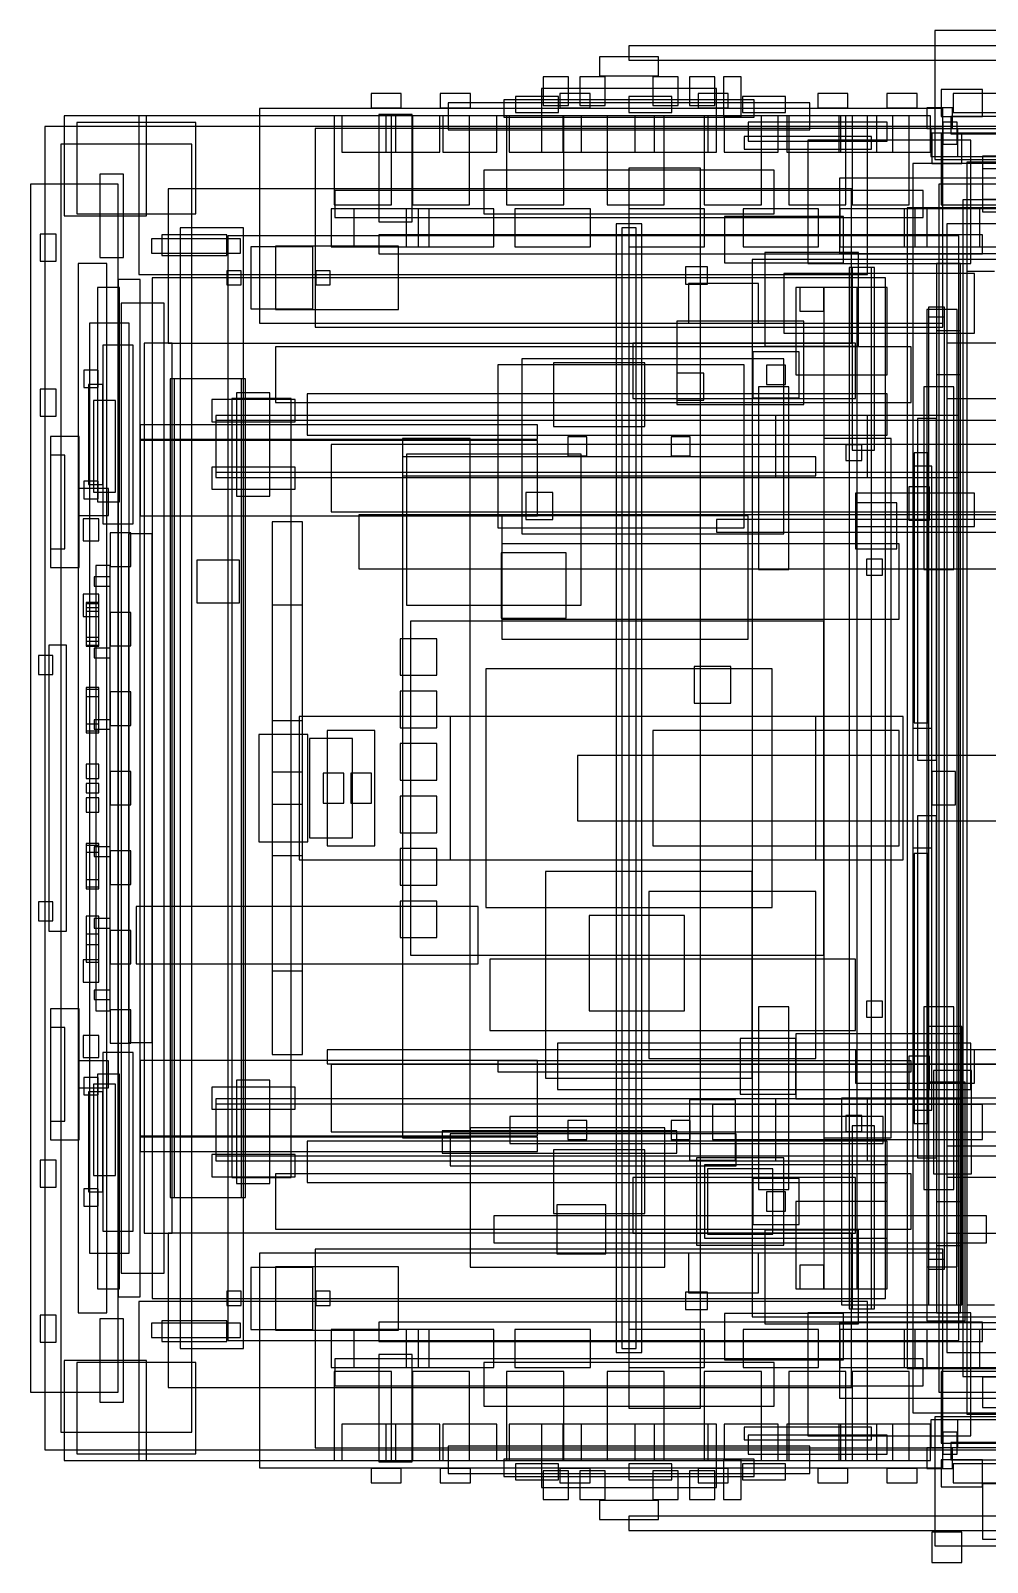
# Model space of a CAD drawing. Header units: millimetres. Extents: x -18 to 5970, y -974 to 4490.
# Drawn here: x -18 to 1186, y -974 to 953 of the extents above; entities that cross this region are included whole.
import ezdxf

# ---------------------------------------------------------------- set-up
doc = ezdxf.new("R2010")
doc.units = ezdxf.units.MM

msp = doc.modelspace()

# ---------------------------------------------------------------- linework, layer by layer
at = {"layer": 'BODY'}
for p, q in [((1250, 953), (1120, 953)), ((1120, 953), (1120, 791)), ((1130, 855), (270, 855)), ((270, 855), (270, 585)), ((1142, 856), (1110, 856)), ((1110, 856), (1110, 830)), ((1142, 856), (1110, 856)), ((1110, 856), (1110, 830)), ((1142, 856), (1110, 856)), ((1110, 856), (1110, 830)), ((1142, 856), (1110, 856)), ((1110, 856), (1110, 830)), ((1130, 585), (1130, 855)), ((1142, 830), (1142, 856)), ((1142, 830), (1142, 856)), ((1142, 830), (1142, 856)), ((1142, 830), (1142, 856)), ((1035, 846), (118, 846)), ((118, 846), (118, 646)), ((436.026, 846), (364.026, 846)), ((364.026, 846), (364.026, 734)), ((441.642, 846), (373.642, 846)), ((373.642, 846), (373.642, 800)), ((462, 847.5), (420, 847.5)), ((420, 847.5), (420, 712.5)), ((497.09, 846), (429.09, 846)), ((429.09, 846), (429.09, 800)), ((436.026, 734), (436.026, 846)), ((441.642, 800), (441.642, 846)), ((462, 712.5), (462, 847.5)), ((534.5, 846), (462.5, 846)), ((462.5, 846), (462.5, 734)), ((497.09, 800), (497.09, 846)), ((568.691, 846), (500.691, 846)), ((500.691, 846), (500.691, 800)), ((534.5, 734), (534.5, 846)), ((568.691, 800), (568.691, 846)), ((652.796, 846), (580.796, 846)), ((580.796, 846), (580.796, 734)), ((652.192, 846), (584.192, 846)), ((584.192, 846), (584.192, 800)), ((652.192, 800), (652.192, 846)), ((652.796, 734), (652.796, 846)), ((742.632, 846), (674.632, 846)), ((674.632, 846), (674.632, 800)), ((779.334, 846), (707.334, 846)), ((707.334, 846), (707.334, 734)), ((742.632, 800), (742.632, 846)), ((834.639, 846), (766.639, 846)), ((766.639, 846), (766.639, 800)), ((779.334, 734), (779.334, 846)), ((901.728, 846), (829.728, 846)), ((829.728, 846), (829.728, 734)), ((834.639, 800), (834.639, 846)), ((922.746, 846), (854.746, 846)), ((854.746, 846), (854.746, 800)), ((1060, 838), (885, 838)), ((885, 838), (885, 814)), ((1060, 838), (885, 838)), ((885, 838), (885, 814)), ((1060, 838), (885, 838)), ((885, 838), (885, 814)), ((1060, 838), (885, 838)), ((885, 838), (885, 814)), ((1060, 838), (885, 838)), ((885, 838), (885, 814)), ((901.728, 734), (901.728, 846)), ((922.746, 800), (922.746, 846)), ((1001.72, 846), (933.72, 846)), ((933.72, 846), (933.72, 800)), ((1007.998, 846), (935.998, 846)), ((935.998, 846), (935.998, 734)), ((1066.868, 846), (998.868, 846)), ((998.868, 846), (998.868, 800)), ((1001.72, 800), (1001.72, 846)), ((1007.998, 734), (1007.998, 846)), ((1087.74, 846), (1015.74, 846)), ((1015.74, 846), (1015.74, 734)), ((1035, 646), (1035, 846)), ((1114.32, 846), (1046.32, 846)), ((1046.32, 846), (1046.32, 800)), ((1060, 814), (1060, 838)), ((1060, 814), (1060, 838)), ((1060, 814), (1060, 838)), ((1060, 814), (1060, 838)), ((1060, 814), (1060, 838)), ((1066.868, 800), (1066.868, 846)), ((1087.74, 734), (1087.74, 846)), ((1110, 830), (1142, 830)), ((1110, 830), (1142, 830)), ((1110, 830), (1142, 830)), ((1110, 830), (1142, 830)), ((1114.32, 800), (1114.32, 846)), ((1149, 829.5), (1115, 829.5)), ((1115, 829.5), (1115, 794.5)), ((1675, 829.5), (1115, 829.5)), ((1115, 829.5), (1115, 794.5)), ((1675, 829.5), (1115, 829.5)), ((1115, 829.5), (1115, 794.5)), ((1148, 838), (1130, 838)), ((1130, 838), (1130, 810)), ((1920, 845), (1140, 845)), ((1140, 845), (1140, 823)), ((1148, 810), (1148, 838)), ((1149, 794.5), (1149, 829.5)), ((1040, 820), (880, 820)), ((880, 820), (880, 804)), ((1040, 820), (880, 820)), ((880, 820), (880, 804)), ((1040, 820), (880, 820)), ((880, 820), (880, 804)), ((1040, 820), (880, 820)), ((880, 820), (880, 804)), ((1040, 820), (880, 820)), ((880, 820), (880, 804)), ((885, 814), (1060, 814)), ((885, 814), (1060, 814)), ((885, 814), (1060, 814)), ((885, 814), (1060, 814)), ((885, 814), (1060, 814)), ((1165, 815), (960, 815)), ((960, 815), (960, 660)), ((1040, 804), (1040, 820)), ((1040, 804), (1040, 820)), ((1040, 804), (1040, 820)), ((1040, 804), (1040, 820)), ((1040, 804), (1040, 820)), ((1154, 824), (1116, 824)), ((1116, 824), (1116, 786)), ((1154, 824), (1116, 824)), ((1116, 824), (1116, 786)), ((1938, 824), (1128, 824)), ((1128, 824), (1128, 734)), ((1130, 810), (1148, 810)), ((1140, 823), (1920, 823)), ((1154, 786), (1154, 824)), ((1154, 786), (1154, 824)), ((1165, 660), (1165, 815)), ((373.642, 800), (441.642, 800)), ((429.09, 800), (497.09, 800)), ((500.691, 800), (568.691, 800)), ((584.192, 800), (652.192, 800)), ((674.632, 800), (742.632, 800)), ((766.639, 800), (834.639, 800)), ((854.746, 800), (922.746, 800)), ((880, 804), (1040, 804)), ((880, 804), (1040, 804)), ((880, 804), (1040, 804)), ((880, 804), (1040, 804)), ((880, 804), (1040, 804)), ((933.72, 800), (1001.72, 800)), ((998.868, 800), (1066.868, 800)), ((1046.32, 800), (1114.32, 800)), ((1115, 794.5), (1149, 794.5)), ((1115, 794.5), (1675, 794.5)), ((1115, 794.5), (1675, 794.5)), ((1120, 791), (1250, 791)), ((1980, 795), (1180, 795)), ((1180, 795), (1180, 725)), ((1116, 786), (1154, 786)), ((1116, 786), (1154, 786)), ((1232, 779), (1180, 779)), ((1180, 779), (1180, 741)), ((1015, 754), (155, 754)), ((155, 754), (155, 560)), ((1105, 752), (365, 752)), ((365, 752), (365, 718)), ((3050, 767.5), (1000, 767.5)), ((1000, 767.5), (1000, 672.5)), ((1015, 560), (1015, 754)), ((1105, 718), (1105, 752)), ((364.026, 734), (436.026, 734)), ((462.5, 734), (534.5, 734)), ((580.796, 734), (652.796, 734)), ((707.334, 734), (779.334, 734)), ((829.728, 734), (901.728, 734)), ((935.998, 734), (1007.998, 734)), ((1015.74, 734), (1087.74, 734)), ((1128, 734), (1938, 734)), ((1235, 740), (1155, 740)), ((1155, 740), (1155, -740)), ((1180, 741), (1232, 741)), ((365, 718), (1105, 718)), ((1275, 730), (1085, 730)), ((1085, 730), (1085, -730)), ((1180, 725), (1980, 725)), ((250, 705), (170, 705)), ((170, 705), (170, -705)), ((1150, 695), (230, 695)), ((230, 695), (230, -695)), ((250, -705), (250, 705)), ((420, 712.5), (462, 712.5)), ((1180, 696), (420, 696)), ((420, 696), (420, 672)), ((1215, 710), (1135, 710)), ((1135, 710), (1135, -710)), ((1150, -695), (1150, 695)), ((1180, 672), (1180, 696)), ((78, 660), (42, 660)), ((42, 660), (42, -660)), ((78, -660), (78, 660)), ((420, 672), (1180, 672)), ((834, 656), (806, 656)), ((806, 656), (806, 634)), ((834, 634), (834, 656)), ((3440, 665), (890, 665)), ((890, 665), (890, -665)), ((960, 660), (1165, 660)), ((1000, 672.5), (3050, 672.5)), ((1152, 660), (1122, 660)), ((1122, 660), (1122, -660)), ((1152, 660), (1122, 660)), ((1122, 660), (1122, -660)), ((1152, -660), (1152, 660)), ((1152, -660), (1152, 660)), ((120, 640), (92, 640)), ((92, 640), (92, -640)), ((118, 646), (1035, 646)), ((120, -640), (120, 640)), ((1058, 642), (135, 642)), ((135, 642), (135, -642)), ((1040, 655), (1012, 655)), ((1012, 655), (1012, -655)), ((1044, 655), (1016, 655)), ((1016, 655), (1016, 425)), ((1040, -655), (1040, 655)), ((1044, 425), (1044, 655)), ((1058, -642), (1058, 642)), ((1195, 650), (1160, 650)), ((1160, 650), (1160, -650)), ((806, 634), (834, 634)), ((898, 635), (810, 635)), ((810, 635), (810, 585)), ((898, 585), (898, 635)), ((1022, 630), (980, 630)), ((980, 630), (980, -630)), ((1022, -630), (1022, 630)), ((150, 610), (96, 610)), ((96, 610), (96, -610)), ((150, -610), (150, 610)), ((1148, 602), (1110, 602)), ((1110, 602), (1110, -602)), ((1132, 605), (1112, 605)), ((1112, 605), (1112, -605)), ((1132, -605), (1132, 605)), ((1148, -602), (1148, 602)), ((270, 585), (1130, 585)), ((810, 585), (898, 585)), ((1132, 592.5), (1112, 592.5)), ((1112, 592.5), (1112, -592.5)), ((1132, -592.5), (1132, 592.5)), ((155, 560), (1015, 560)), ((1152, 575.5), (1122, 575.5)), ((1122, 575.5), (1122, 520.5)), ((1152, 520.5), (1152, 575.5)), ((1090, 555), (290, 555)), ((290, 555), (290, 485)), ((1090, 485), (1090, 555)), ((1122, 520.5), (1152, 520.5)), ((290, 485), (1090, 485)), ((1060, 496), (330, 496)), ((330, 496), (330, 444)), ((1060, 444), (1060, 496)), ((1122, 465), (1098, 465)), ((1098, 465), (1098, 35)), ((1122, 35), (1122, 465)), ((330, 444), (1060, 444)), ((1028, 432), (1008, 432)), ((1008, 432), (1008, 412)), ((1016, 425), (1044, 425)), ((1028, 412), (1028, 432)), ((1008, 412), (1028, 412)), ((1116, 405), (1092, 405)), ((1092, 405), (1092, -75)), ((1112, 422), (1094, 422)), ((1094, 422), (1094, 82)), ((1112, 82), (1112, 422)), ((1116, -75), (1116, 405)), ((1170, 371), (1020, 371)), ((1020, 371), (1020, 329)), ((1113, 379), (1087, 379)), ((1087, 379), (1087, 337)), ((1113, 337), (1113, 379)), ((1170, 329), (1170, 371)), ((1020, 329), (1170, 329)), ((1087, 337), (1113, 337)), ((1054, 288), (1034, 288)), ((1034, 288), (1034, 268)), ((1054, 268), (1054, 288)), ((1034, 268), (1054, 268)), ((1080, 90), (320, 90)), ((320, 90), (320, -90)), ((1080, -90), (1080, 90)), ((1094, 82), (1112, 82)), ((1116, 75), (1092, 75)), ((1092, 75), (1092, -405)), ((1116, -405), (1116, 75)), ((1098, 35), (1122, 35)), ((1146, 21), (1116, 21)), ((1116, 21), (1116, -21)), ((1146, -21), (1146, 21)), ((1122, -35), (1098, -35)), ((1098, -35), (1098, -465)), ((1116, -21), (1146, -21)), ((1122, -465), (1122, -35)), ((1092, -75), (1116, -75)), ((320, -90), (1080, -90)), ((1112, -82), (1094, -82)), ((1094, -82), (1094, -422)), ((1112, -422), (1112, -82)), ((1054, -268), (1034, -268)), ((1034, -268), (1034, -288)), ((1054, -288), (1054, -268)), ((1034, -288), (1054, -288)), ((1170, -329), (1020, -329)), ((1020, -329), (1020, -371)), ((1113, -337), (1087, -337)), ((1087, -337), (1087, -379)), ((1113, -379), (1113, -337)), ((1170, -371), (1170, -329)), ((1020, -371), (1170, -371)), ((1087, -379), (1113, -379)), ((1028, -412), (1008, -412)), ((1008, -412), (1008, -432)), ((1028, -432), (1028, -412)), ((1092, -405), (1116, -405)), ((1094, -422), (1112, -422)), ((1008, -432), (1028, -432)), ((1044, -425), (1016, -425)), ((1016, -425), (1016, -655)), ((1044, -655), (1044, -425)), ((1060, -444), (330, -444)), ((330, -444), (330, -496)), ((1060, -496), (1060, -444)), ((1098, -465), (1122, -465)), ((1090, -485), (290, -485)), ((290, -485), (290, -555)), ((330, -496), (1060, -496)), ((1090, -555), (1090, -485)), ((1152, -520.5), (1122, -520.5)), ((1122, -520.5), (1122, -575.5)), ((1152, -575.5), (1152, -520.5)), ((290, -555), (1090, -555)), ((1015, -560), (155, -560)), ((155, -560), (155, -754)), ((1015, -754), (1015, -560)), ((1122, -575.5), (1152, -575.5)), ((1130, -585), (270, -585)), ((270, -585), (270, -855)), ((898, -585), (810, -585)), ((810, -585), (810, -635)), ((898, -635), (898, -585)), ((1112, -592.5), (1132, -592.5)), ((1130, -855), (1130, -585)), ((96, -610), (150, -610)), ((1110, -602), (1148, -602)), ((1112, -605), (1132, -605)), ((834, -634), (806, -634)), ((806, -634), (806, -656)), ((810, -635), (898, -635)), ((834, -656), (834, -634)), ((980, -630), (1022, -630)), ((92, -640), (120, -640)), ((1035, -646), (118, -646)), ((118, -646), (118, -846)), ((135, -642), (1058, -642)), ((1012, -655), (1040, -655)), ((1016, -655), (1044, -655)), ((1035, -846), (1035, -646)), ((1160, -650), (1195, -650)), ((42, -660), (78, -660)), ((1180, -672), (420, -672)), ((420, -672), (420, -696)), ((806, -656), (834, -656)), ((890, -665), (3440, -665)), ((1165, -660), (960, -660)), ((960, -660), (960, -815)), ((3050, -672.5), (1000, -672.5)), ((1000, -672.5), (1000, -767.5)), ((1122, -660), (1152, -660)), ((1122, -660), (1152, -660)), ((1165, -815), (1165, -660)), ((1180, -696), (1180, -672)), ((170, -705), (250, -705)), ((230, -695), (1150, -695)), ((420, -696), (1180, -696)), ((462, -712.5), (420, -712.5)), ((420, -712.5), (420, -847.5)), ((462, -847.5), (462, -712.5)), ((1135, -710), (1215, -710)), ((1105, -718), (365, -718)), ((365, -718), (365, -752)), ((1085, -730), (1275, -730)), ((1105, -752), (1105, -718)), ((436.026, -734), (364.026, -734)), ((364.026, -734), (364.026, -846)), ((436.026, -846), (436.026, -734)), ((534.5, -734), (462.5, -734)), ((462.5, -734), (462.5, -846)), ((534.5, -846), (534.5, -734)), ((652.796, -734), (580.796, -734)), ((580.796, -734), (580.796, -846)), ((652.796, -846), (652.796, -734)), ((779.334, -734), (707.334, -734)), ((707.334, -734), (707.334, -846)), ((779.334, -846), (779.334, -734)), ((901.728, -734), (829.728, -734)), ((829.728, -734), (829.728, -846)), ((901.728, -846), (901.728, -734)), ((1007.998, -734), (935.998, -734)), ((935.998, -734), (935.998, -846)), ((1007.998, -846), (1007.998, -734)), ((1087.74, -734), (1015.74, -734)), ((1015.74, -734), (1015.74, -846)), ((1087.74, -846), (1087.74, -734)), ((1938, -734), (1128, -734)), ((1128, -734), (1128, -824)), ((1155, -740), (1235, -740)), ((1232, -741), (1180, -741)), ((1180, -741), (1180, -779)), ((155, -754), (1015, -754)), ((365, -752), (1105, -752)), ((1000, -767.5), (3050, -767.5)), ((1180, -779), (1232, -779)), ((441.642, -800), (373.642, -800)), ((373.642, -800), (373.642, -846)), ((497.09, -800), (429.09, -800)), ((429.09, -800), (429.09, -846)), ((441.642, -846), (441.642, -800)), ((497.09, -846), (497.09, -800)), ((568.691, -800), (500.691, -800)), ((500.691, -800), (500.691, -846)), ((568.691, -846), (568.691, -800)), ((652.192, -800), (584.192, -800)), ((584.192, -800), (584.192, -846)), ((652.192, -846), (652.192, -800)), ((742.632, -800), (674.632, -800)), ((674.632, -800), (674.632, -846)), ((742.632, -846), (742.632, -800)), ((834.639, -800), (766.639, -800)), ((766.639, -800), (766.639, -846)), ((834.639, -846), (834.639, -800)), ((922.746, -800), (854.746, -800)), ((854.746, -800), (854.746, -846)), ((1040, -804), (880, -804)), ((880, -804), (880, -820)), ((1040, -804), (880, -804)), ((880, -804), (880, -820)), ((1040, -804), (880, -804)), ((880, -804), (880, -820)), ((1040, -804), (880, -804)), ((880, -804), (880, -820)), ((1040, -804), (880, -804)), ((880, -804), (880, -820)), ((922.746, -846), (922.746, -800)), ((1001.72, -800), (933.72, -800)), ((933.72, -800), (933.72, -846)), ((1066.868, -800), (998.868, -800)), ((998.868, -800), (998.868, -846)), ((1001.72, -846), (1001.72, -800)), ((1040, -820), (1040, -804)), ((1040, -820), (1040, -804)), ((1040, -820), (1040, -804)), ((1040, -820), (1040, -804)), ((1040, -820), (1040, -804)), ((1114.32, -800), (1046.32, -800)), ((1046.32, -800), (1046.32, -846)), ((1066.868, -846), (1066.868, -800)), ((1114.32, -846), (1114.32, -800)), ((1149, -794.5), (1115, -794.5)), ((1115, -794.5), (1115, -829.5)), ((1675, -794.5), (1115, -794.5)), ((1115, -794.5), (1115, -829.5)), ((1675, -794.5), (1115, -794.5)), ((1115, -794.5), (1115, -829.5)), ((1250, -791), (1120, -791)), ((1120, -791), (1120, -953)), ((1149, -829.5), (1149, -794.5)), ((880, -820), (1040, -820)), ((880, -820), (1040, -820)), ((880, -820), (1040, -820)), ((880, -820), (1040, -820)), ((880, -820), (1040, -820)), ((1060, -814), (885, -814)), ((885, -814), (885, -838)), ((1060, -814), (885, -814)), ((885, -814), (885, -838)), ((1060, -814), (885, -814)), ((885, -814), (885, -838)), ((1060, -814), (885, -814)), ((885, -814), (885, -838)), ((1060, -814), (885, -814)), ((885, -814), (885, -838)), ((960, -815), (1165, -815)), ((1060, -838), (1060, -814)), ((1060, -838), (1060, -814)), ((1060, -838), (1060, -814)), ((1060, -838), (1060, -814)), ((1060, -838), (1060, -814)), ((1128, -824), (1938, -824)), ((1148, -810), (1130, -810)), ((1130, -810), (1130, -838)), ((1920, -823), (1140, -823)), ((1140, -823), (1140, -845)), ((1148, -838), (1148, -810)), ((118, -846), (1035, -846)), ((364.026, -846), (436.026, -846)), ((373.642, -846), (441.642, -846)), ((420, -847.5), (462, -847.5)), ((429.09, -846), (497.09, -846)), ((462.5, -846), (534.5, -846)), ((500.691, -846), (568.691, -846)), ((580.796, -846), (652.796, -846)), ((584.192, -846), (652.192, -846)), ((674.632, -846), (742.632, -846)), ((707.334, -846), (779.334, -846)), ((766.639, -846), (834.639, -846)), ((829.728, -846), (901.728, -846)), ((854.746, -846), (922.746, -846)), ((885, -838), (1060, -838)), ((885, -838), (1060, -838)), ((885, -838), (1060, -838)), ((885, -838), (1060, -838)), ((885, -838), (1060, -838)), ((933.72, -846), (1001.72, -846)), ((935.998, -846), (1007.998, -846)), ((998.868, -846), (1066.868, -846)), ((1015.74, -846), (1087.74, -846)), ((1046.32, -846), (1114.32, -846)), ((1142, -830), (1110, -830)), ((1110, -830), (1110, -856)), ((1142, -830), (1110, -830)), ((1110, -830), (1110, -856)), ((1142, -830), (1110, -830)), ((1110, -830), (1110, -856)), ((1142, -830), (1110, -830)), ((1110, -830), (1110, -856)), ((1115, -829.5), (1149, -829.5)), ((1115, -829.5), (1675, -829.5)), ((1115, -829.5), (1675, -829.5)), ((1130, -838), (1148, -838)), ((1140, -845), (1920, -845)), ((1142, -856), (1142, -830)), ((1142, -856), (1142, -830)), ((1142, -856), (1142, -830)), ((1142, -856), (1142, -830)), ((270, -855), (1130, -855)), ((1110, -856), (1142, -856)), ((1110, -856), (1142, -856)), ((1110, -856), (1142, -856)), ((1110, -856), (1142, -856)), ((1980, -875), (1180, -875)), ((1180, -875), (1180, -945)), ((1154, -936), (1116, -936)), ((1116, -936), (1116, -974)), ((1154, -936), (1116, -936)), ((1116, -936), (1116, -974)), ((1154, -974), (1154, -936)), ((1154, -974), (1154, -936)), ((1120, -953), (1250, -953)), ((1180, -945), (1980, -945)), ((1116, -974), (1154, -974)), ((1116, -974), (1154, -974))]:
    msp.add_line(p, q, dxfattribs=at)
at = {"layer": 'BRAKE_SYSTEM'}
for p, q in [((2005, -329), (355, -329)), ((355, -329), (355, -347)), ((355, -347), (2005, -347))]:
    msp.add_line(p, q, dxfattribs=at)
at = {"layer": 'CHASSIS'}
for p, q in [((128, 846), (24, 846)), ((24, 846), (24, 720)), ((128, 720), (128, 846)), ((185, 810), (20, 810)), ((20, 810), (20, -810)), ((185, -810), (185, 810)), ((92, 760), (-18, 760)), ((-18, 760), (-18, -760)), ((92, -760), (92, 760)), ((24, 720), (128, 720)), ((1024, 674), (906, 674)), ((906, 674), (906, 556)), ((1024, 556), (1024, 674)), ((980, 630), (950, 630)), ((950, 630), (950, 600)), ((980, 600), (980, 630)), ((950, 600), (980, 600)), ((1020, 560), (740, 560)), ((740, 560), (740, 490)), ((1020, 490), (1020, 560)), ((1415, 560), (1135, 560)), ((1135, 560), (1135, 490)), ((906, 556), (1024, 556)), ((936, 505), (898, 505)), ((898, 505), (898, 275)), ((936, 275), (936, 505)), ((1144, 505), (1106, 505)), ((1106, 505), (1106, 275)), ((1144, 275), (1144, 505)), ((89, 487.5), (61, 487.5)), ((61, 487.5), (61, 372.5)), ((89, 372.5), (89, 487.5)), ((315, 489), (210, 489)), ((210, 489), (210, 461)), ((283, 497.5), (241, 497.5)), ((241, 497.5), (241, 367.5)), ((283, 367.5), (283, 497.5)), ((315, 461), (315, 489)), ((740, 490), (1020, 490)), ((1135, 490), (1415, 490)), ((620, 457), (120, 457)), ((120, 457), (120, 439)), ((210, 461), (315, 461)), ((620, 439), (620, 457)), ((120, 439), (620, 439)), ((620, 437.5), (120, 437.5)), ((120, 437.5), (120, 342.5)), ((3500, 432.5), (360, 432.5)), ((360, 432.5), (360, 347.5)), ((535, 440), (450, 440)), ((450, 440), (450, -440)), ((535, -440), (535, 440)), ((620, 342.5), (620, 437.5)), ((1065, 440), (980, 440)), ((980, 440), (980, -440)), ((1065, -440), (1065, 440)), ((315, 404), (210, 404)), ((210, 404), (210, 376)), ((315, 376), (315, 404)), ((61, 372.5), (89, 372.5)), ((210, 376), (315, 376)), ((241, 367.5), (283, 367.5)), ((360, 347.5), (3500, 347.5)), ((120, 342.5), (620, 342.5)), ((898, 275), (936, 275)), ((1106, 275), (1144, 275)), ((936, -275), (898, -275)), ((898, -275), (898, -505)), ((936, -505), (936, -275)), ((1144, -275), (1106, -275)), ((1106, -275), (1106, -505)), ((1144, -505), (1144, -275)), ((620, -342.5), (120, -342.5)), ((120, -342.5), (120, -437.5)), ((620, -437.5), (620, -342.5)), ((3500, -347.5), (360, -347.5)), ((360, -347.5), (360, -432.5)), ((89, -372.5), (61, -372.5)), ((61, -372.5), (61, -487.5)), ((89, -487.5), (89, -372.5)), ((315, -376), (210, -376)), ((210, -376), (210, -404)), ((283, -367.5), (241, -367.5)), ((241, -367.5), (241, -497.5)), ((283, -497.5), (283, -367.5)), ((315, -404), (315, -376)), ((210, -404), (315, -404)), ((120, -437.5), (620, -437.5)), ((620, -439), (120, -439)), ((120, -439), (120, -457)), ((360, -432.5), (3500, -432.5)), ((450, -440), (535, -440)), ((795, -431), (500, -431)), ((500, -431), (500, -459)), ((780, -427.5), (535, -427.5)), ((535, -427.5), (535, -602.5)), ((620, -457), (620, -439)), ((780, -602.5), (780, -427.5)), ((795, -459), (795, -431)), ((980, -440), (1065, -440)), ((120, -457), (620, -457)), ((315, -461), (210, -461)), ((210, -461), (210, -489)), ((315, -489), (315, -461)), ((500, -459), (795, -459)), ((61, -487.5), (89, -487.5)), ((210, -489), (315, -489)), ((241, -497.5), (283, -497.5)), ((1020, -490), (740, -490)), ((740, -490), (740, -560)), ((1020, -560), (1020, -490)), ((1415, -490), (1135, -490)), ((1135, -490), (1135, -560)), ((898, -505), (936, -505)), ((1106, -505), (1144, -505)), ((1024, -556), (906, -556)), ((906, -556), (906, -674)), ((1024, -674), (1024, -556)), ((740, -560), (1020, -560)), ((1135, -560), (1415, -560)), ((535, -602.5), (780, -602.5)), ((980, -600), (950, -600)), ((950, -600), (950, -630)), ((980, -630), (980, -600)), ((950, -630), (980, -630)), ((906, -674), (1024, -674)), ((128, -720), (24, -720)), ((24, -720), (24, -846)), ((128, -846), (128, -720)), ((-18, -760), (92, -760)), ((20, -810), (185, -810)), ((24, -846), (128, -846))]:
    msp.add_line(p, q, dxfattribs=at)
at = {"layer": 'DATUM'}
for p, q in [((3020, 934), (735, 934)), ((735, 934), (735, 916)), ((735, 916), (3020, 916)), ((744, 705), (726, 705)), ((726, 705), (726, -705)), ((744, -705), (744, 705)), ((726, -705), (744, -705)), ((3020, -916), (735, -916)), ((735, -916), (735, -934)), ((735, -934), (3020, -934))]:
    msp.add_line(p, q, dxfattribs=at)
at = {"layer": 'ENGINE_BAY'}
for p, q in [((1170, 647.5), (930, 647.5)), ((930, 647.5), (930, 572.5)), ((1170, 572.5), (1170, 647.5)), ((955, 587.5), (795, 587.5)), ((795, 587.5), (795, 482.5)), ((955, 482.5), (955, 587.5)), ((930, 572.5), (1170, 572.5)), ((930, 540), (600, 540)), ((600, 540), (600, 320)), ((930, 320), (930, 540)), ((880, 532.5), (570, 532.5)), ((570, 532.5), (570, 327.5)), ((829, 522), (795, 522)), ((795, 522), (795, 488)), ((829, 488), (829, 522)), ((880, 327.5), (880, 532.5)), ((252.5, 515), (157.5, 515)), ((157.5, 515), (157.5, -515)), ((247.5, 515), (162.5, 515)), ((162.5, 515), (162.5, -515)), ((247.5, -515), (247.5, 515)), ((252.5, -515), (252.5, 515)), ((310, 490), (235, 490)), ((235, 490), (235, -490)), ((310, -490), (310, 490)), ((795, 488), (829, 488)), ((795, 482.5), (955, 482.5)), ((970, 417), (450, 417)), ((450, 417), (450, 393)), ((675, 420), (455, 420)), ((455, 420), (455, 230)), ((675, 230), (675, 420)), ((970, 393), (970, 417)), ((450, 393), (970, 393)), ((639, 372), (605, 372)), ((605, 372), (605, 338)), ((639, 338), (639, 372)), ((324, 335), (286, 335)), ((286, 335), (286, 85)), ((324, 85), (324, 335)), ((885, 342.5), (575, 342.5)), ((575, 342.5), (575, 187.5)), ((605, 338), (639, 338)), ((885, 187.5), (885, 342.5)), ((570, 327.5), (880, 327.5)), ((600, 320), (930, 320)), ((656, 296), (574, 296)), ((574, 296), (574, 214)), ((1075, 307.5), (575, 307.5)), ((575, 307.5), (575, 212.5)), ((656, 214), (656, 296)), ((1075, 212.5), (1075, 307.5)), ((245, 287), (191, 287)), ((191, 287), (191, 233)), ((245, 233), (245, 287)), ((191, 233), (245, 233)), ((324, 230), (286, 230)), ((286, 230), (286, -20)), ((324, 230), (286, 230)), ((286, 230), (286, -20)), ((324, -20), (324, 230)), ((324, -20), (324, 230)), ((455, 230), (675, 230)), ((574, 214), (656, 214)), ((575, 212.5), (1075, 212.5)), ((980, 210), (460, 210)), ((460, 210), (460, -210)), ((980, -210), (980, 210)), ((493, 188), (447, 188)), ((447, 188), (447, 142)), ((493, 142), (493, 188)), ((575, 187.5), (885, 187.5)), ((447, 142), (493, 142)), ((863, 153), (817, 153)), ((817, 153), (817, 107)), ((863, 107), (863, 153)), ((493, 122), (447, 122)), ((447, 122), (447, 76)), ((493, 76), (493, 122)), ((817, 107), (863, 107)), ((286, 85), (324, 85)), ((970, 90), (510, 90)), ((510, 90), (510, -90)), ((970, -90), (970, 90)), ((331, 67.5), (269, 67.5)), ((269, 67.5), (269, -67.5)), ((331, -67.5), (331, 67.5)), ((387, 62.5), (333, 62.5)), ((333, 62.5), (333, -62.5)), ((415, 72.5), (355, 72.5)), ((355, 72.5), (355, -72.5)), ((387, -62.5), (387, 62.5)), ((415, -72.5), (415, 72.5)), ((447, 76), (493, 76)), ((493, 56), (447, 56)), ((447, 56), (447, 10)), ((493, 10), (493, 56)), ((324, 20), (286, 20)), ((286, 20), (286, -230)), ((324, 20), (286, 20)), ((286, 20), (286, -230)), ((324, -230), (324, 20)), ((324, -230), (324, 20)), ((376, 19), (350, 19)), ((350, 19), (350, -19)), ((376, -19), (376, 19)), ((411, 19), (385, 19)), ((385, 19), (385, -19)), ((411, -19), (411, 19)), ((447, 10), (493, 10)), ((350, -19), (376, -19)), ((385, -19), (411, -19)), ((493, -10), (447, -10)), ((447, -10), (447, -56)), ((493, -56), (493, -10)), ((286, -20), (324, -20)), ((286, -20), (324, -20)), ((447, -56), (493, -56)), ((269, -67.5), (331, -67.5)), ((333, -62.5), (387, -62.5)), ((355, -72.5), (415, -72.5)), ((493, -76), (447, -76)), ((447, -76), (447, -122)), ((493, -122), (493, -76)), ((324, -85), (286, -85)), ((286, -85), (286, -335)), ((324, -335), (324, -85)), ((510, -90), (970, -90)), ((890, -105), (630, -105)), ((630, -105), (630, -365)), ((890, -365), (890, -105)), ((447, -122), (493, -122)), ((970, -130), (760, -130)), ((760, -130), (760, -340)), ((970, -340), (970, -130)), ((545, -149), (115, -149)), ((115, -149), (115, -221)), ((493, -142), (447, -142)), ((447, -142), (447, -188)), ((493, -188), (493, -142)), ((545, -221), (545, -149)), ((805, -160), (685, -160)), ((685, -160), (685, -280)), ((805, -280), (805, -160)), ((447, -188), (493, -188)), ((460, -210), (980, -210)), ((115, -221), (545, -221)), ((286, -230), (324, -230)), ((286, -230), (324, -230)), ((1020, -215), (560, -215)), ((560, -215), (560, -305)), ((1020, -305), (1020, -215)), ((685, -280), (805, -280)), ((560, -305), (1020, -305)), ((1154, -300), (1112, -300)), ((1112, -300), (1112, -650)), ((1154, -650), (1154, -300)), ((945, -315), (875, -315)), ((875, -315), (875, -385)), ((1155, -309), (945, -309)), ((945, -309), (945, -391)), ((945, -385), (945, -315)), ((1155, -391), (1155, -309)), ((286, -335), (324, -335)), ((1090, -343), (570, -343)), ((570, -343), (570, -357)), ((760, -340), (970, -340)), ((1090, -357), (1090, -343)), ((570, -357), (1090, -357)), ((630, -365), (890, -365)), ((875, -385), (945, -385)), ((1158, -370), (1110, -370)), ((1110, -370), (1110, -670)), ((1158, -670), (1158, -370)), ((869, -392), (811, -392)), ((811, -392), (811, -468)), ((1180, -398), (840, -398)), ((840, -398), (840, -442)), ((869, -468), (869, -392)), ((945, -391), (1155, -391)), ((1147.5, -390), (1002.5, -390)), ((1002.5, -390), (1002.5, -650)), ((1147.5, -650), (1147.5, -390)), ((1180, -442), (1180, -398)), ((1055, -413), (585, -413)), ((585, -413), (585, -447)), ((1055, -447), (1055, -413)), ((870, -435), (510, -435)), ((510, -435), (510, -475)), ((840, -442), (1180, -442)), ((870, -475), (870, -435)), ((585, -447), (1055, -447)), ((510, -475), (870, -475)), ((811, -468), (869, -468)), ((930, -465), (820, -465)), ((820, -465), (820, -575)), ((1060, -474), (830, -474)), ((830, -474), (830, -566)), ((916, -479), (834, -479)), ((834, -479), (834, -561)), ((916, -561), (916, -479)), ((930, -575), (930, -465)), ((1060, -566), (1060, -474)), ((235, -490), (310, -490)), ((157.5, -515), (252.5, -515)), ((162.5, -515), (247.5, -515)), ((820, -575), (930, -575)), ((830, -566), (1060, -566)), ((834, -561), (916, -561)), ((1002.5, -650), (1147.5, -650)), ((1112, -650), (1154, -650)), ((1110, -670), (1158, -670))]:
    msp.add_line(p, q, dxfattribs=at)
at = {"layer": 'EXHAUST'}
for p, q in [((1072, 359), (1020, 359)), ((1020, 359), (1020, 301)), ((1072, 301), (1072, 359)), ((1345, 344), (395, 344)), ((395, 344), (395, 276)), ((1020, 301), (1072, 301)), ((395, 276), (1345, 276))]:
    msp.add_line(p, q, dxfattribs=at)
at = {"layer": 'FRONT_DETAIL'}
for p, q in [((190, 837.5), (40, 837.5)), ((40, 837.5), (40, 722.5)), ((190, 722.5), (190, 837.5)), ((99, 772.5), (69, 772.5)), ((69, 772.5), (69, 667.5)), ((99, 667.5), (99, 772.5)), ((40, 722.5), (190, 722.5)), ((14, 697), (-6, 697)), ((-6, 697), (-6, 663)), ((14, 663), (14, 697)), ((229, 696.1), (147, 696.1)), ((147, 696.1), (147, 670.1)), ((229, 670.1), (229, 696.1)), ((246, 691), (134, 691)), ((134, 691), (134, 673)), ((246, 673), (246, 691)), ((337, 681), (259, 681)), ((259, 681), (259, 603)), ((445, 682), (290, 682)), ((290, 682), (290, 602)), ((337, 603), (337, 681)), ((445, 602), (445, 682)), ((-6, 663), (14, 663)), ((69, 667.5), (99, 667.5)), ((134, 673), (246, 673)), ((147, 670.1), (229, 670.1)), ((247, 651), (229, 651)), ((229, 651), (229, 633)), ((247, 633), (247, 651)), ((359, 651), (341, 651)), ((341, 651), (341, 633)), ((359, 633), (359, 651)), ((94, 630), (66, 630)), ((66, 630), (66, 360)), ((94, 360), (94, 630)), ((229, 633), (247, 633)), ((341, 633), (359, 633)), ((259, 603), (337, 603)), ((290, 602), (445, 602)), ((106, 585), (56, 585)), ((56, 585), (56, -585)), ((106, -585), (106, 585)), ((160, 560), (125, 560)), ((125, 560), (125, -560)), ((160, -560), (160, 560)), ((111, 557.5), (73, 557.5)), ((73, 557.5), (73, 332.5)), ((111, 332.5), (111, 557.5)), ((67, 526), (49, 526)), ((49, 526), (49, 504)), ((67, 504), (67, 526)), ((14, 502), (-6, 502)), ((-6, 502), (-6, 468)), ((14, 468), (14, 502)), ((49, 504), (67, 504)), ((73, 508), (55, 508)), ((55, 508), (55, 382)), ((73, 382), (73, 508)), ((-6, 468), (14, 468)), ((43, 442.5), (7, 442.5)), ((7, 442.5), (7, 277.5)), ((43, 277.5), (43, 442.5)), ((25, 419), (7, 419)), ((7, 419), (7, 301)), ((25, 301), (25, 419)), ((67, 386), (49, 386)), ((49, 386), (49, 364)), ((67, 364), (67, 386)), ((80, 377), (42, 377)), ((42, 377), (42, 343)), ((55, 382), (73, 382)), ((80, 343), (80, 377)), ((49, 364), (67, 364)), ((66, 360), (94, 360)), ((42, 343), (80, 343)), ((68, 339), (48, 339)), ((48, 339), (48, 311)), ((68, 311), (68, 339)), ((73, 332.5), (111, 332.5)), ((48, 311), (68, 311)), ((108, 321), (82, 321)), ((82, 321), (82, 279)), ((135, 320), (105, 320)), ((105, 320), (105, -320)), ((108, 279), (108, 321)), ((135, -320), (135, 320)), ((7, 301), (25, 301)), ((7, 277.5), (43, 277.5)), ((82, 280), (64, 280)), ((64, 280), (64, -280)), ((82, 280), (64, 280)), ((64, 280), (64, -280)), ((82, 280), (64, 280)), ((64, 280), (64, -280)), ((82, 280), (64, 280)), ((64, 280), (64, -280)), ((82, -280), (82, 280)), ((82, -280), (82, 280)), ((82, -280), (82, 280)), ((82, -280), (82, 280)), ((82, 279), (108, 279)), ((82, 266), (62, 266)), ((62, 266), (62, 254)), ((62, 254), (82, 254)), ((82, 254), (82, 266)), ((68, 244), (48, 244)), ((48, 244), (48, 216)), ((68, 233.5), (52, 233.5)), ((52, 233.5), (52, 222.5)), ((68, 232), (52, 232)), ((52, 232), (52, 180)), ((68, 216), (68, 244)), ((68, 222.5), (68, 233.5)), ((68, 180), (68, 232)), ((48, 216), (68, 216)), ((68, 227), (52, 227)), ((52, 227), (52, 185)), ((52, 222.5), (68, 222.5)), ((68, 185), (68, 227)), ((108, 221), (82, 221)), ((82, 221), (82, 179)), ((108, 179), (108, 221)), ((27, 180), (5, 180)), ((5, 180), (5, -180)), ((27, -180), (27, 180)), ((68, 189.5), (52, 189.5)), ((52, 189.5), (52, 178.5)), ((52, 185), (68, 185)), ((52, 180), (68, 180)), ((52, 178.5), (68, 178.5)), ((82, 176), (62, 176)), ((62, 176), (62, 164)), ((68, 178.5), (68, 189.5)), ((82, 179), (108, 179)), ((82, 164), (82, 176)), ((10, 167), (-8, 167)), ((-8, 167), (-8, 143)), ((10, 167), (-8, 167)), ((-8, 167), (-8, 143)), ((10, 143), (10, 167)), ((10, 143), (10, 167)), ((62, 164), (82, 164)), ((-8, 143), (10, 143)), ((-8, 143), (10, 143)), ((68, 126.5), (52, 126.5)), ((52, 126.5), (52, 115.5)), ((68, 124), (52, 124)), ((52, 124), (52, 72)), ((68, 124), (52, 124)), ((52, 124), (52, 72)), ((68, 115.5), (68, 126.5)), ((68, 72), (68, 124)), ((68, 72), (68, 124)), ((108, 121), (82, 121)), ((82, 121), (82, 79)), ((108, 79), (108, 121)), ((52, 115.5), (68, 115.5)), ((68, 80.5), (52, 80.5)), ((52, 80.5), (52, 69.5)), ((82, 86), (62, 86)), ((62, 86), (62, 74)), ((68, 69.5), (68, 80.5)), ((82, 74), (82, 86)), ((82, 79), (108, 79)), ((52, 72), (68, 72)), ((52, 72), (68, 72)), ((52, 69.5), (68, 69.5)), ((62, 74), (82, 74)), ((68, 30), (52, 30)), ((52, 30), (52, 12)), ((68, 12), (68, 30)), ((108, 21), (82, 21)), ((82, 21), (82, -21)), ((108, -21), (108, 21)), ((52, 12), (68, 12)), ((68, 6), (52, 6)), ((52, 6), (52, -6)), ((68, -6), (68, 6)), ((52, -6), (68, -6)), ((68, -12), (52, -12)), ((52, -12), (52, -30)), ((68, -30), (68, -12)), ((52, -30), (68, -30)), ((82, -21), (108, -21)), ((68, -69.5), (52, -69.5)), ((52, -69.5), (52, -80.5)), ((68, -72), (52, -72)), ((52, -72), (52, -124)), ((68, -72), (52, -72)), ((52, -72), (52, -124)), ((82, -74), (62, -74)), ((62, -74), (62, -86)), ((68, -80.5), (68, -69.5)), ((68, -124), (68, -72)), ((68, -124), (68, -72)), ((82, -86), (82, -74)), ((52, -80.5), (68, -80.5)), ((62, -86), (82, -86)), ((108, -79), (82, -79)), ((82, -79), (82, -121)), ((108, -121), (108, -79)), ((68, -115.5), (52, -115.5)), ((52, -115.5), (52, -126.5)), ((68, -126.5), (68, -115.5)), ((52, -124), (68, -124)), ((52, -124), (68, -124)), ((52, -126.5), (68, -126.5)), ((82, -121), (108, -121)), ((10, -143), (-8, -143)), ((-8, -143), (-8, -167)), ((10, -143), (-8, -143)), ((-8, -143), (-8, -167)), ((10, -167), (10, -143)), ((10, -167), (10, -143)), ((-8, -167), (10, -167)), ((-8, -167), (10, -167)), ((68, -161), (52, -161)), ((52, -161), (52, -219)), ((82, -164), (62, -164)), ((62, -164), (62, -176)), ((68, -219), (68, -161)), ((82, -176), (82, -164)), ((5, -180), (27, -180)), ((68, -183.5), (52, -183.5)), ((52, -183.5), (52, -196.5)), ((62, -176), (82, -176)), ((68, -196.5), (68, -183.5)), ((108, -179), (82, -179)), ((82, -179), (82, -221)), ((108, -221), (108, -179)), ((52, -196.5), (68, -196.5)), ((68, -216), (48, -216)), ((48, -216), (48, -244)), ((52, -219), (68, -219)), ((68, -244), (68, -216)), ((82, -221), (108, -221)), ((48, -244), (68, -244)), ((82, -254), (62, -254)), ((62, -254), (62, -266)), ((62, -266), (82, -266)), ((82, -266), (82, -254)), ((43, -277.5), (7, -277.5)), ((7, -277.5), (7, -442.5)), ((43, -442.5), (43, -277.5)), ((64, -280), (82, -280)), ((64, -280), (82, -280)), ((64, -280), (82, -280)), ((64, -280), (82, -280)), ((108, -279), (82, -279)), ((82, -279), (82, -321)), ((108, -321), (108, -279)), ((25, -301), (7, -301)), ((7, -301), (7, -419)), ((25, -419), (25, -301)), ((68, -311), (48, -311)), ((48, -311), (48, -339)), ((68, -339), (68, -311)), ((82, -321), (108, -321)), ((105, -320), (135, -320)), ((80, -343), (42, -343)), ((42, -343), (42, -377)), ((48, -339), (68, -339)), ((111, -332.5), (73, -332.5)), ((73, -332.5), (73, -557.5)), ((80, -377), (80, -343)), ((111, -557.5), (111, -332.5)), ((67, -364), (49, -364)), ((49, -364), (49, -386)), ((94, -360), (66, -360)), ((66, -360), (66, -630)), ((67, -386), (67, -364)), ((94, -630), (94, -360)), ((42, -377), (80, -377)), ((73, -382), (55, -382)), ((55, -382), (55, -508)), ((73, -508), (73, -382)), ((49, -386), (67, -386)), ((7, -419), (25, -419)), ((7, -442.5), (43, -442.5)), ((14, -468), (-6, -468)), ((-6, -468), (-6, -502)), ((14, -502), (14, -468)), ((-6, -502), (14, -502)), ((67, -504), (49, -504)), ((49, -504), (49, -526)), ((55, -508), (73, -508)), ((67, -526), (67, -504)), ((49, -526), (67, -526)), ((73, -557.5), (111, -557.5)), ((125, -560), (160, -560)), ((56, -585), (106, -585)), ((337, -603), (259, -603)), ((259, -603), (259, -681)), ((445, -602), (290, -602)), ((290, -602), (290, -682)), ((337, -681), (337, -603)), ((445, -682), (445, -602)), ((66, -630), (94, -630)), ((247, -633), (229, -633)), ((229, -633), (229, -651)), ((247, -651), (247, -633)), ((359, -633), (341, -633)), ((341, -633), (341, -651)), ((359, -651), (359, -633)), ((229, -651), (247, -651)), ((341, -651), (359, -651)), ((14, -663), (-6, -663)), ((-6, -663), (-6, -697)), ((14, -697), (14, -663)), ((99, -667.5), (69, -667.5)), ((69, -667.5), (69, -772.5)), ((99, -772.5), (99, -667.5)), ((246, -673), (134, -673)), ((134, -673), (134, -691)), ((229, -670.1), (147, -670.1)), ((147, -670.1), (147, -696.1)), ((229, -696.1), (229, -670.1)), ((246, -691), (246, -673)), ((134, -691), (246, -691)), ((259, -681), (337, -681)), ((290, -682), (445, -682)), ((-6, -697), (14, -697)), ((147, -696.1), (229, -696.1)), ((190, -722.5), (40, -722.5)), ((40, -722.5), (40, -837.5)), ((190, -837.5), (190, -722.5)), ((69, -772.5), (99, -772.5)), ((40, -837.5), (190, -837.5))]:
    msp.add_line(p, q, dxfattribs=at)
at = {"layer": 'FUEL_SYSTEM'}
for p, q in [((2915, 338), (845, 338)), ((845, 338), (845, 322)), ((845, 322), (2915, 322))]:
    msp.add_line(p, q, dxfattribs=at)
at = {"layer": 'HARD_TOP'}
for p, q in [((1180, 879), (1128, 879)), ((1128, 879), (1128, 845)), ((1197, 874), (1143, 874)), ((1143, 874), (1143, 850)), ((1197, 874), (1143, 874)), ((1143, 874), (1143, 850)), ((1180, 845), (1180, 879)), ((1143, 850), (1197, 850)), ((1143, 850), (1197, 850)), ((1128, 845), (1180, 845)), ((1208, 786), (1092, 786)), ((1092, 786), (1092, -786)), ((1230, 787.5), (1160, 787.5)), ((1160, 787.5), (1160, -787.5)), ((3440, 760), (1125, 760)), ((1125, 760), (1125, -760)), ((1125, -760), (3440, -760)), ((1092, -786), (1208, -786)), ((1160, -787.5), (1230, -787.5)), ((1180, -845), (1128, -845)), ((1128, -845), (1128, -879)), ((1180, -879), (1180, -845)), ((1197, -850), (1143, -850)), ((1143, -850), (1143, -874)), ((1197, -850), (1143, -850)), ((1143, -850), (1143, -874)), ((1128, -879), (1180, -879)), ((1143, -874), (1197, -874)), ((1143, -874), (1197, -874))]:
    msp.add_line(p, q, dxfattribs=at)
at = {"layer": 'INTERIOR'}
for p, q in [((1166, -355), (1118, -355)), ((1118, -355), (1118, -485)), ((1166, -485), (1166, -355)), ((1725, -390), (1135, -390)), ((1135, -390), (1135, -450)), ((1135, -450), (1725, -450)), ((1118, -485), (1166, -485))]:
    msp.add_line(p, q, dxfattribs=at)
at = {"layer": 'OVERALL'}
for p, q in [((3840, 832.5), (0, 832.5)), ((0, 832.5), (0, -832.5)), ((0, -832.5), (3840, -832.5))]:
    msp.add_line(p, q, dxfattribs=at)
at = {"layer": 'RUNNING_GEAR'}
for p, q in [((772, 920), (698, 920)), ((698, 920), (698, 896)), ((772, 896), (772, 920)), ((659, 895), (627, 895)), ((627, 895), (627, 859)), ((659, 859), (659, 895)), ((705, 895), (673, 895)), ((673, 895), (673, 859)), ((705, 895), (673, 895)), ((673, 895), (673, 859)), ((698, 896), (772, 896)), ((705, 859), (705, 895)), ((705, 859), (705, 895)), ((797, 895), (765, 895)), ((765, 895), (765, 859)), ((797, 895), (765, 895)), ((765, 895), (765, 859)), ((797, 859), (797, 895)), ((797, 859), (797, 895)), ((843, 895), (811, 895)), ((811, 895), (811, 859)), ((843, 859), (843, 895)), ((876, 895), (854, 895)), ((854, 895), (854, 845)), ((876, 845), (876, 895)), ((448.449, 874), (410.449, 874)), ((410.449, 874), (410.449, 856)), ((448.449, 874), (410.449, 874)), ((410.449, 874), (410.449, 856)), ((448.449, 856), (448.449, 874)), ((448.449, 856), (448.449, 874)), ((535.412, 874), (497.412, 874)), ((497.412, 874), (497.412, 856)), ((535.412, 874), (497.412, 874)), ((497.412, 874), (497.412, 856)), ((535.412, 856), (535.412, 874)), ((535.412, 856), (535.412, 874)), ((646.106, 870), (592.106, 870)), ((592.106, 870), (592.106, 850)), ((646.106, 870), (592.106, 870)), ((592.106, 870), (592.106, 850)), ((845, 880), (625, 880)), ((625, 880), (625, 800)), ((646.106, 850), (646.106, 870)), ((646.106, 850), (646.106, 870)), ((686.037, 874), (648.037, 874)), ((648.037, 874), (648.037, 856)), ((686.037, 874), (648.037, 874)), ((648.037, 874), (648.037, 856)), ((686.037, 856), (686.037, 874)), ((686.037, 856), (686.037, 874)), ((789, 870), (735, 870)), ((735, 870), (735, 850)), ((789, 870), (735, 870)), ((735, 870), (735, 850)), ((789, 850), (789, 870)), ((789, 850), (789, 870)), ((859.963, 874), (821.963, 874)), ((821.963, 874), (821.963, 856)), ((859.963, 874), (821.963, 874)), ((821.963, 874), (821.963, 856)), ((845, 800), (845, 880)), ((859.963, 856), (859.963, 874)), ((859.963, 856), (859.963, 874)), ((931.894, 870), (877.894, 870)), ((877.894, 870), (877.894, 850)), ((931.894, 870), (877.894, 870)), ((877.894, 870), (877.894, 850)), ((931.894, 850), (931.894, 870)), ((931.894, 850), (931.894, 870)), ((1010.588, 874), (972.588, 874)), ((972.588, 874), (972.588, 856)), ((1010.588, 874), (972.588, 874)), ((972.588, 874), (972.588, 856)), ((1010.588, 856), (1010.588, 874)), ((1010.588, 856), (1010.588, 874)), ((1097.551, 874), (1059.551, 874)), ((1059.551, 874), (1059.551, 856)), ((1097.551, 874), (1059.551, 874)), ((1059.551, 874), (1059.551, 856)), ((1097.551, 856), (1097.551, 874)), ((1097.551, 856), (1097.551, 874)), ((410.449, 856), (448.449, 856)), ((410.449, 856), (448.449, 856)), ((497.412, 856), (535.412, 856)), ((497.412, 856), (535.412, 856)), ((962.5, 862), (507.5, 862)), ((507.5, 862), (507.5, 828)), ((892.5, 866), (577.5, 866)), ((577.5, 866), (577.5, 844)), ((592.106, 850), (646.106, 850)), ((592.106, 850), (646.106, 850)), ((627, 859), (659, 859)), ((648.037, 856), (686.037, 856)), ((648.037, 856), (686.037, 856)), ((673, 859), (705, 859)), ((673, 859), (705, 859)), ((735, 850), (789, 850)), ((735, 850), (789, 850)), ((765, 859), (797, 859)), ((765, 859), (797, 859)), ((811, 859), (843, 859)), ((821.963, 856), (859.963, 856)), ((821.963, 856), (859.963, 856)), ((877.894, 850), (931.894, 850)), ((877.894, 850), (931.894, 850)), ((892.5, 844), (892.5, 866)), ((962.5, 828), (962.5, 862)), ((972.588, 856), (1010.588, 856)), ((972.588, 856), (1010.588, 856)), ((1059.551, 856), (1097.551, 856)), ((1059.551, 856), (1097.551, 856)), ((1130, 830), (340, 830)), ((340, 830), (340, 580)), ((577.5, 844), (892.5, 844)), ((854, 845), (876, 845)), ((1130, 580), (1130, 830)), ((507.5, 828), (962.5, 828)), ((625, 800), (845, 800)), ((917.5, 777.5), (552.5, 777.5)), ((552.5, 777.5), (552.5, 722.5)), ((825, 780), (735, 780)), ((735, 780), (735, -780)), ((825, -780), (825, 780)), ((917.5, 722.5), (917.5, 777.5)), ((455, 729), (360, 729)), ((360, 729), (360, 681)), ((483.545, 729), (388.545, 729)), ((388.545, 729), (388.545, 681)), ((483.545, 729), (388.545, 729)), ((388.545, 729), (388.545, 681)), ((455, 681), (455, 729)), ((564.835, 729), (469.835, 729)), ((469.835, 729), (469.835, 681)), ((564.835, 729), (469.835, 729)), ((469.835, 729), (469.835, 681)), ((483.545, 681), (483.545, 729)), ((483.545, 681), (483.545, 729)), ((552.5, 722.5), (917.5, 722.5)), ((564.835, 681), (564.835, 729)), ((564.835, 681), (564.835, 729)), ((686.494, 729), (591.494, 729)), ((591.494, 729), (591.494, 681)), ((686.494, 729), (591.494, 729)), ((591.494, 729), (591.494, 681)), ((686.494, 681), (686.494, 729)), ((686.494, 681), (686.494, 729)), ((830, 729), (735, 729)), ((735, 729), (735, 681)), ((830, 729), (735, 729)), ((735, 729), (735, 681)), ((830, 681), (830, 729)), ((830, 681), (830, 729)), ((1005, 719), (855, 719)), ((855, 719), (855, 661)), ((973.506, 729), (878.506, 729)), ((878.506, 729), (878.506, 681)), ((973.506, 729), (878.506, 729)), ((878.506, 729), (878.506, 681)), ((973.506, 681), (973.506, 729)), ((973.506, 681), (973.506, 729)), ((1095.165, 729), (1000.165, 729)), ((1000.165, 729), (1000.165, 681)), ((1095.165, 729), (1000.165, 729)), ((1000.165, 729), (1000.165, 681)), ((1005, 661), (1005, 719)), ((1176.455, 729), (1081.455, 729)), ((1081.455, 729), (1081.455, 681)), ((1176.455, 729), (1081.455, 729)), ((1081.455, 729), (1081.455, 681)), ((1095.165, 681), (1095.165, 729)), ((1095.165, 681), (1095.165, 729)), ((1205, 729), (1110, 729)), ((1110, 729), (1110, 681)), ((1176.455, 681), (1176.455, 729)), ((1176.455, 681), (1176.455, 729)), ((751, 710), (719, 710)), ((719, 710), (719, -710)), ((751, -710), (751, 710)), ((360, 681), (455, 681)), ((388.545, 681), (483.545, 681)), ((388.545, 681), (483.545, 681)), ((469.835, 681), (564.835, 681)), ((469.835, 681), (564.835, 681)), ((591.494, 681), (686.494, 681)), ((591.494, 681), (686.494, 681)), ((735, 681), (830, 681)), ((735, 681), (830, 681)), ((878.506, 681), (973.506, 681)), ((878.506, 681), (973.506, 681)), ((1000.165, 681), (1095.165, 681)), ((1000.165, 681), (1095.165, 681)), ((1081.455, 681), (1176.455, 681)), ((1081.455, 681), (1176.455, 681)), ((1110, 681), (1205, 681)), ((855, 661), (1005, 661)), ((1060, 630), (945, 630)), ((945, 630), (945, 520)), ((1060, 520), (1060, 630)), ((340, 580), (1130, 580)), ((949, 549), (891, 549)), ((891, 549), (891, 491)), ((949, 491), (949, 549)), ((755, 535), (640, 535)), ((640, 535), (640, 455)), ((755, 455), (755, 535)), ((932, 532), (908, 532)), ((908, 532), (908, 508)), ((932, 508), (932, 532)), ((908, 508), (932, 508)), ((945, 520), (1060, 520)), ((891, 491), (949, 491)), ((1150, 469), (215, 469)), ((215, 469), (215, 391)), ((1035, 469), (215, 469)), ((215, 469), (215, 391)), ((920, 469), (215, 469)), ((215, 469), (215, 391)), ((1265, 462.5), (215, 462.5)), ((215, 462.5), (215, 397.5)), ((920, 391), (920, 469)), ((1035, 391), (1035, 469)), ((1150, 391), (1150, 469)), ((640, 455), (755, 455)), ((682, 442), (658, 442)), ((658, 442), (658, 418)), ((682, 418), (682, 442)), ((812, 442), (788, 442)), ((788, 442), (788, 418)), ((812, 418), (812, 442)), ((658, 418), (682, 418)), ((788, 418), (812, 418)), ((215, 397.5), (1265, 397.5)), ((215, 391), (1150, 391)), ((215, 391), (1035, 391)), ((215, 391), (920, 391)), ((915, 150), (555, 150)), ((555, 150), (555, -150)), ((915, -150), (915, 150)), ((1075, 72.5), (765, 72.5)), ((765, 72.5), (765, -72.5)), ((1075, -72.5), (1075, 72.5)), ((1570, 41), (670, 41)), ((670, 41), (670, -41)), ((670, -41), (1570, -41)), ((765, -72.5), (1075, -72.5)), ((555, -150), (915, -150)), ((1165, -321), (645, -321)), ((645, -321), (645, -379)), ((1165, -379), (1165, -321)), ((645, -379), (1165, -379)), ((1150, -391), (215, -391)), ((215, -391), (215, -469)), ((1035, -391), (215, -391)), ((215, -391), (215, -469)), ((920, -391), (215, -391)), ((215, -391), (215, -469)), ((1265, -397.5), (215, -397.5)), ((215, -397.5), (215, -462.5)), ((920, -469), (920, -391)), ((1035, -469), (1035, -391)), ((1150, -469), (1150, -391)), ((682, -418), (658, -418)), ((658, -418), (658, -442)), ((682, -442), (682, -418)), ((812, -418), (788, -418)), ((788, -418), (788, -442)), ((812, -442), (812, -418)), ((658, -442), (682, -442)), ((788, -442), (812, -442)), ((755, -455), (640, -455)), ((640, -455), (640, -535)), ((755, -535), (755, -455)), ((215, -462.5), (1265, -462.5)), ((215, -469), (1150, -469)), ((215, -469), (1035, -469)), ((215, -469), (920, -469)), ((949, -491), (891, -491)), ((891, -491), (891, -549)), ((949, -549), (949, -491)), ((932, -508), (908, -508)), ((908, -508), (908, -532)), ((932, -532), (932, -508)), ((1060, -520), (945, -520)), ((945, -520), (945, -630)), ((1060, -630), (1060, -520)), ((1185, -538), (565, -538)), ((565, -538), (565, -572)), ((640, -535), (755, -535)), ((706, -524), (644, -524)), ((644, -524), (644, -586)), ((706, -586), (706, -524)), ((908, -532), (932, -532)), ((1185, -572), (1185, -538)), ((891, -549), (949, -549)), ((565, -572), (1185, -572)), ((1130, -580), (340, -580)), ((340, -580), (340, -830)), ((644, -586), (706, -586)), ((1130, -830), (1130, -580)), ((945, -630), (1060, -630)), ((1005, -661), (855, -661)), ((855, -661), (855, -719)), ((1005, -719), (1005, -661)), ((455, -681), (360, -681)), ((360, -681), (360, -729)), ((483.545, -681), (388.545, -681)), ((388.545, -681), (388.545, -729)), ((483.545, -681), (388.545, -681)), ((388.545, -681), (388.545, -729)), ((455, -729), (455, -681)), ((564.835, -681), (469.835, -681)), ((469.835, -681), (469.835, -729)), ((564.835, -681), (469.835, -681)), ((469.835, -681), (469.835, -729)), ((483.545, -729), (483.545, -681)), ((483.545, -729), (483.545, -681)), ((564.835, -729), (564.835, -681)), ((564.835, -729), (564.835, -681)), ((686.494, -681), (591.494, -681)), ((591.494, -681), (591.494, -729)), ((686.494, -681), (591.494, -681)), ((591.494, -681), (591.494, -729)), ((686.494, -729), (686.494, -681)), ((686.494, -729), (686.494, -681)), ((830, -681), (735, -681)), ((735, -681), (735, -729)), ((830, -681), (735, -681)), ((735, -681), (735, -729)), ((830, -729), (830, -681)), ((830, -729), (830, -681)), ((973.506, -681), (878.506, -681)), ((878.506, -681), (878.506, -729)), ((973.506, -681), (878.506, -681)), ((878.506, -681), (878.506, -729)), ((973.506, -729), (973.506, -681)), ((973.506, -729), (973.506, -681)), ((1095.165, -681), (1000.165, -681)), ((1000.165, -681), (1000.165, -729)), ((1095.165, -681), (1000.165, -681)), ((1000.165, -681), (1000.165, -729)), ((1176.455, -681), (1081.455, -681)), ((1081.455, -681), (1081.455, -729)), ((1176.455, -681), (1081.455, -681)), ((1081.455, -681), (1081.455, -729)), ((1095.165, -729), (1095.165, -681)), ((1095.165, -729), (1095.165, -681)), ((1205, -681), (1110, -681)), ((1110, -681), (1110, -729)), ((1176.455, -729), (1176.455, -681)), ((1176.455, -729), (1176.455, -681)), ((719, -710), (751, -710)), ((360, -729), (455, -729)), ((388.545, -729), (483.545, -729)), ((388.545, -729), (483.545, -729)), ((469.835, -729), (564.835, -729)), ((469.835, -729), (564.835, -729)), ((917.5, -722.5), (552.5, -722.5)), ((552.5, -722.5), (552.5, -777.5)), ((591.494, -729), (686.494, -729)), ((591.494, -729), (686.494, -729)), ((735, -729), (830, -729)), ((735, -729), (830, -729)), ((855, -719), (1005, -719)), ((878.506, -729), (973.506, -729)), ((878.506, -729), (973.506, -729)), ((917.5, -777.5), (917.5, -722.5)), ((1000.165, -729), (1095.165, -729)), ((1000.165, -729), (1095.165, -729)), ((1081.455, -729), (1176.455, -729)), ((1081.455, -729), (1176.455, -729)), ((1110, -729), (1205, -729)), ((552.5, -777.5), (917.5, -777.5)), ((735, -780), (825, -780)), ((845, -800), (625, -800)), ((625, -800), (625, -880)), ((845, -880), (845, -800)), ((962.5, -828), (507.5, -828)), ((507.5, -828), (507.5, -862)), ((962.5, -862), (962.5, -828)), ((340, -830), (1130, -830)), ((892.5, -844), (577.5, -844)), ((577.5, -844), (577.5, -866)), ((876, -845), (854, -845)), ((854, -845), (854, -895)), ((876, -895), (876, -845)), ((892.5, -866), (892.5, -844)), ((448.449, -856), (410.449, -856)), ((410.449, -856), (410.449, -874)), ((448.449, -856), (410.449, -856)), ((410.449, -856), (410.449, -874)), ((448.449, -874), (448.449, -856)), ((448.449, -874), (448.449, -856)), ((535.412, -856), (497.412, -856)), ((497.412, -856), (497.412, -874)), ((535.412, -856), (497.412, -856)), ((497.412, -856), (497.412, -874)), ((507.5, -862), (962.5, -862)), ((535.412, -874), (535.412, -856)), ((535.412, -874), (535.412, -856)), ((577.5, -866), (892.5, -866)), ((646.106, -850), (592.106, -850)), ((592.106, -850), (592.106, -870)), ((646.106, -850), (592.106, -850)), ((592.106, -850), (592.106, -870)), ((659, -859), (627, -859)), ((627, -859), (627, -895)), ((646.106, -870), (646.106, -850)), ((646.106, -870), (646.106, -850)), ((686.037, -856), (648.037, -856)), ((648.037, -856), (648.037, -874)), ((686.037, -856), (648.037, -856)), ((648.037, -856), (648.037, -874)), ((659, -895), (659, -859)), ((705, -859), (673, -859)), ((673, -859), (673, -895)), ((705, -859), (673, -859)), ((673, -859), (673, -895)), ((686.037, -874), (686.037, -856)), ((686.037, -874), (686.037, -856)), ((705, -895), (705, -859)), ((705, -895), (705, -859)), ((789, -850), (735, -850)), ((735, -850), (735, -870)), ((789, -850), (735, -850)), ((735, -850), (735, -870)), ((797, -859), (765, -859)), ((765, -859), (765, -895)), ((797, -859), (765, -859)), ((765, -859), (765, -895)), ((789, -870), (789, -850)), ((789, -870), (789, -850)), ((797, -895), (797, -859)), ((797, -895), (797, -859)), ((843, -859), (811, -859)), ((811, -859), (811, -895)), ((859.963, -856), (821.963, -856)), ((821.963, -856), (821.963, -874)), ((859.963, -856), (821.963, -856)), ((821.963, -856), (821.963, -874)), ((843, -895), (843, -859)), ((859.963, -874), (859.963, -856)), ((859.963, -874), (859.963, -856)), ((931.894, -850), (877.894, -850)), ((877.894, -850), (877.894, -870)), ((931.894, -850), (877.894, -850)), ((877.894, -850), (877.894, -870)), ((931.894, -870), (931.894, -850)), ((931.894, -870), (931.894, -850)), ((1010.588, -856), (972.588, -856)), ((972.588, -856), (972.588, -874)), ((1010.588, -856), (972.588, -856)), ((972.588, -856), (972.588, -874)), ((1010.588, -874), (1010.588, -856)), ((1010.588, -874), (1010.588, -856)), ((1097.551, -856), (1059.551, -856)), ((1059.551, -856), (1059.551, -874)), ((1097.551, -856), (1059.551, -856)), ((1059.551, -856), (1059.551, -874)), ((1097.551, -874), (1097.551, -856)), ((1097.551, -874), (1097.551, -856)), ((410.449, -874), (448.449, -874)), ((410.449, -874), (448.449, -874)), ((497.412, -874), (535.412, -874)), ((497.412, -874), (535.412, -874)), ((592.106, -870), (646.106, -870)), ((592.106, -870), (646.106, -870)), ((625, -880), (845, -880)), ((648.037, -874), (686.037, -874)), ((648.037, -874), (686.037, -874)), ((735, -870), (789, -870)), ((735, -870), (789, -870)), ((821.963, -874), (859.963, -874)), ((821.963, -874), (859.963, -874)), ((877.894, -870), (931.894, -870)), ((877.894, -870), (931.894, -870)), ((972.588, -874), (1010.588, -874)), ((972.588, -874), (1010.588, -874)), ((1059.551, -874), (1097.551, -874)), ((1059.551, -874), (1097.551, -874)), ((627, -895), (659, -895)), ((673, -895), (705, -895)), ((673, -895), (705, -895)), ((772, -896), (698, -896)), ((698, -896), (698, -920)), ((765, -895), (797, -895)), ((765, -895), (797, -895)), ((772, -920), (772, -896)), ((811, -895), (843, -895)), ((854, -895), (876, -895)), ((698, -920), (772, -920))]:
    msp.add_line(p, q, dxfattribs=at)

doc.saveas('drawing.dxf')
